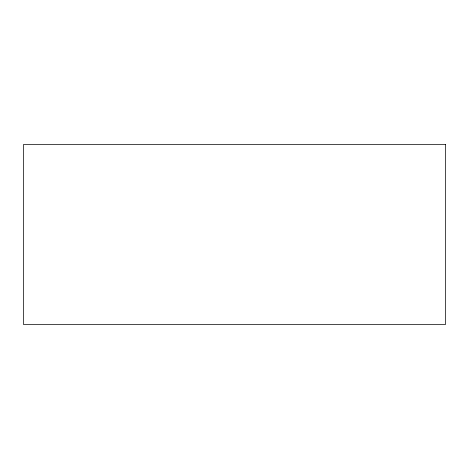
<?xml version="1.0" encoding="UTF-8"?>
<svg xmlns="http://www.w3.org/2000/svg" width="469" height="469" viewBox="0 0 469 469"><rect width="100%" height="100%" fill="white"/><g stroke="black" fill="none" stroke-linecap="round" stroke-linejoin="round"><path stroke-width="0.7" d="M445.55 144.546L23.45 144.546L23.45 324.454L445.55 324.454L445.55 144.546"/></g></svg>
